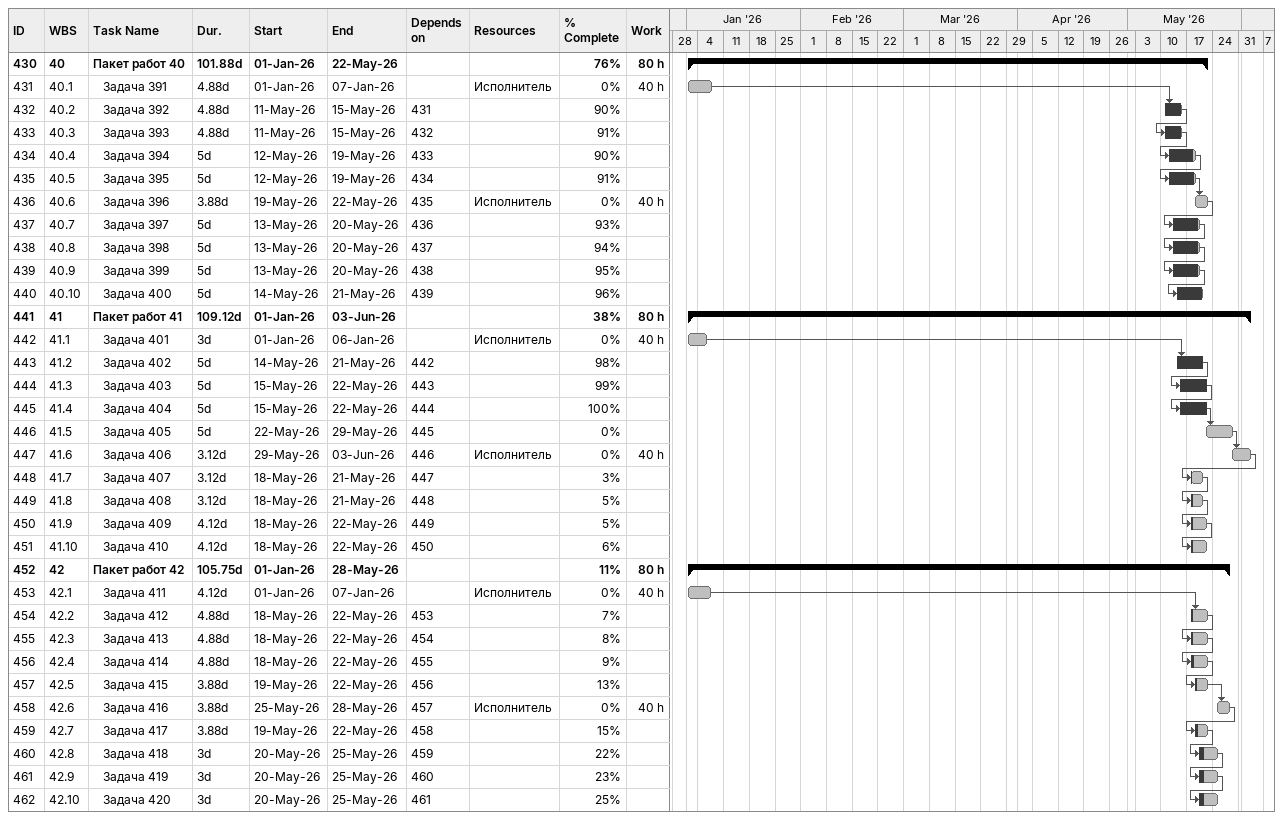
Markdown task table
| ID | WBS | Task | Duration | Start | Finish | Predecessors | Resources | % complete | Work (h) |
|---|---|---|---|---|---|---|---|---|---|
| 430 | 40 | **Пакет работ 40** | 101.88d | 2026-01-01 | 2026-05-22 |  |  | 76 | 80 |
| 431 | 40.1 | Задача 391 | 4.88d | 2026-01-01 | 2026-01-07 |  | Исполнитель | 0 | 40 |
| 432 | 40.2 | Задача 392 | 4.88d | 2026-05-11 | 2026-05-15 | 431 |  | 90 |  |
| 433 | 40.3 | Задача 393 | 4.88d | 2026-05-11 | 2026-05-15 | 432 |  | 91 |  |
| 434 | 40.4 | Задача 394 | 5d | 2026-05-12 | 2026-05-19 | 433 |  | 90 |  |
| 435 | 40.5 | Задача 395 | 5d | 2026-05-12 | 2026-05-19 | 434 |  | 91 |  |
| 436 | 40.6 | Задача 396 | 3.88d | 2026-05-19 | 2026-05-22 | 435 | Исполнитель | 0 | 40 |
| 437 | 40.7 | Задача 397 | 5d | 2026-05-13 | 2026-05-20 | 436 |  | 93 |  |
| 438 | 40.8 | Задача 398 | 5d | 2026-05-13 | 2026-05-20 | 437 |  | 94 |  |
| 439 | 40.9 | Задача 399 | 5d | 2026-05-13 | 2026-05-20 | 438 |  | 95 |  |
| 440 | 40.10 | Задача 400 | 5d | 2026-05-14 | 2026-05-21 | 439 |  | 96 |  |
| 441 | 41 | **Пакет работ 41** | 109.12d | 2026-01-01 | 2026-06-03 |  |  | 38 | 80 |
| 442 | 41.1 | Задача 401 | 3d | 2026-01-01 | 2026-01-06 |  | Исполнитель | 0 | 40 |
| 443 | 41.2 | Задача 402 | 5d | 2026-05-14 | 2026-05-21 | 442 |  | 98 |  |
| 444 | 41.3 | Задача 403 | 5d | 2026-05-15 | 2026-05-22 | 443 |  | 99 |  |
| 445 | 41.4 | Задача 404 | 5d | 2026-05-15 | 2026-05-22 | 444 |  | 100 |  |
| 446 | 41.5 | Задача 405 | 5d | 2026-05-22 | 2026-05-29 | 445 |  | 0 |  |
| 447 | 41.6 | Задача 406 | 3.12d | 2026-05-29 | 2026-06-03 | 446 | Исполнитель | 0 | 40 |
| 448 | 41.7 | Задача 407 | 3.12d | 2026-05-18 | 2026-05-21 | 447 |  | 3 |  |
| 449 | 41.8 | Задача 408 | 3.12d | 2026-05-18 | 2026-05-21 | 448 |  | 5 |  |
| 450 | 41.9 | Задача 409 | 4.12d | 2026-05-18 | 2026-05-22 | 449 |  | 5 |  |
| 451 | 41.10 | Задача 410 | 4.12d | 2026-05-18 | 2026-05-22 | 450 |  | 6 |  |
| 452 | 42 | **Пакет работ 42** | 105.75d | 2026-01-01 | 2026-05-28 |  |  | 11 | 80 |
| 453 | 42.1 | Задача 411 | 4.12d | 2026-01-01 | 2026-01-07 |  | Исполнитель | 0 | 40 |
| 454 | 42.2 | Задача 412 | 4.88d | 2026-05-18 | 2026-05-22 | 453 |  | 7 |  |
| 455 | 42.3 | Задача 413 | 4.88d | 2026-05-18 | 2026-05-22 | 454 |  | 8 |  |
| 456 | 42.4 | Задача 414 | 4.88d | 2026-05-18 | 2026-05-22 | 455 |  | 9 |  |
| 457 | 42.5 | Задача 415 | 3.88d | 2026-05-19 | 2026-05-22 | 456 |  | 13 |  |
| 458 | 42.6 | Задача 416 | 3.88d | 2026-05-25 | 2026-05-28 | 457 | Исполнитель | 0 | 40 |
| 459 | 42.7 | Задача 417 | 3.88d | 2026-05-19 | 2026-05-22 | 458 |  | 15 |  |
| 460 | 42.8 | Задача 418 | 3d | 2026-05-20 | 2026-05-25 | 459 |  | 22 |  |
| 461 | 42.9 | Задача 419 | 3d | 2026-05-20 | 2026-05-25 | 460 |  | 23 |  |
| 462 | 42.10 | Задача 420 | 3d | 2026-05-20 | 2026-05-25 | 461 |  | 25 |  |
